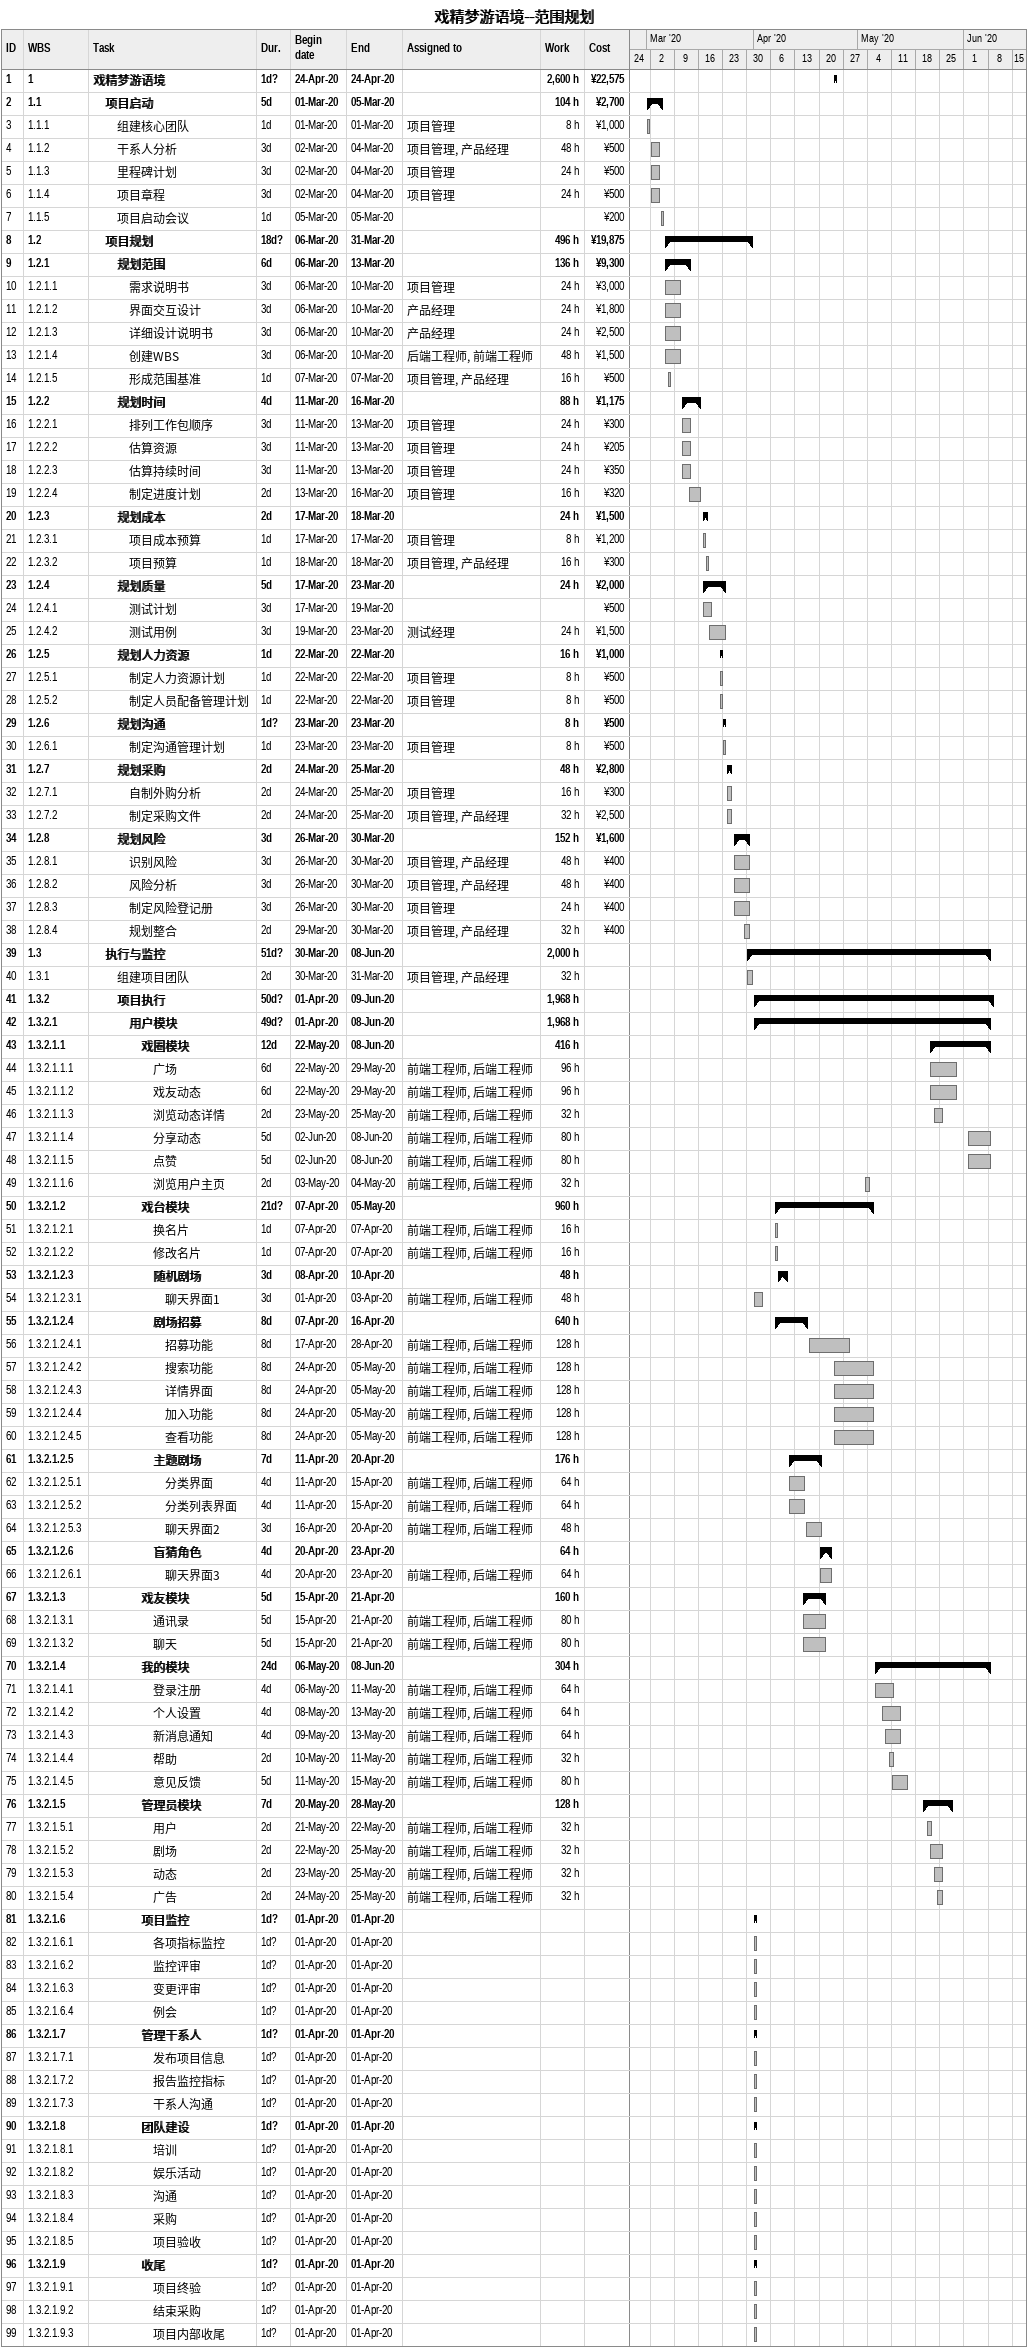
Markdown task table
戏精梦游语境--范围规划

| ID | WBS | Task | Duration | Start | Finish | Resources | Work (h) | Cost (¥) |
|---|---|---|---|---|---|---|---|---|
| 1 | 1 | **戏精梦游语境** | 1d? | 2020-04-24 | 2020-04-24 |  | 2600 | 22575 |
| 2 | 1.1 | **项目启动** | 5d | 2020-03-01 | 2020-03-05 |  | 104 | 2700 |
| 3 | 1.1.1 | 组建核心团队 | 1d | 2020-03-01 | 2020-03-01 | 项目管理 | 8 | 1000 |
| 4 | 1.1.2 | 干系人分析 | 3d | 2020-03-02 | 2020-03-04 | 项目管理, 产品经理 | 48 | 500 |
| 5 | 1.1.3 | 里程碑计划 | 3d | 2020-03-02 | 2020-03-04 | 项目管理 | 24 | 500 |
| 6 | 1.1.4 | 项目章程 | 3d | 2020-03-02 | 2020-03-04 | 项目管理 | 24 | 500 |
| 7 | 1.1.5 | 项目启动会议 | 1d | 2020-03-05 | 2020-03-05 |  |  | 200 |
| 8 | 1.2 | **项目规划** | 18d? | 2020-03-06 | 2020-03-31 |  | 496 | 19875 |
| 9 | 1.2.1 | **规划范围** | 6d | 2020-03-06 | 2020-03-13 |  | 136 | 9300 |
| 10 | 1.2.1.1 | 需求说明书 | 3d | 2020-03-06 | 2020-03-10 | 项目管理 | 24 | 3000 |
| 11 | 1.2.1.2 | 界面交互设计 | 3d | 2020-03-06 | 2020-03-10 | 产品经理 | 24 | 1800 |
| 12 | 1.2.1.3 | 详细设计说明书 | 3d | 2020-03-06 | 2020-03-10 | 产品经理 | 24 | 2500 |
| 13 | 1.2.1.4 | 创建WBS | 3d | 2020-03-06 | 2020-03-10 | 后端工程师, 前端工程师 | 48 | 1500 |
| 14 | 1.2.1.5 | 形成范围基准 | 1d | 2020-03-07 | 2020-03-07 | 项目管理, 产品经理 | 16 | 500 |
| 15 | 1.2.2 | **规划时间** | 4d | 2020-03-11 | 2020-03-16 |  | 88 | 1175 |
| 16 | 1.2.2.1 | 排列工作包顺序 | 3d | 2020-03-11 | 2020-03-13 | 项目管理 | 24 | 300 |
| 17 | 1.2.2.2 | 估算资源 | 3d | 2020-03-11 | 2020-03-13 | 项目管理 | 24 | 205 |
| 18 | 1.2.2.3 | 估算持续时间 | 3d | 2020-03-11 | 2020-03-13 | 项目管理 | 24 | 350 |
| 19 | 1.2.2.4 | 制定进度计划 | 2d | 2020-03-13 | 2020-03-16 | 项目管理 | 16 | 320 |
| 20 | 1.2.3 | **规划成本** | 2d | 2020-03-17 | 2020-03-18 |  | 24 | 1500 |
| 21 | 1.2.3.1 | 项目成本预算 | 1d | 2020-03-17 | 2020-03-17 | 项目管理 | 8 | 1200 |
| 22 | 1.2.3.2 | 项目预算 | 1d | 2020-03-18 | 2020-03-18 | 项目管理, 产品经理 | 16 | 300 |
| 23 | 1.2.4 | **规划质量** | 5d | 2020-03-17 | 2020-03-23 |  | 24 | 2000 |
| 24 | 1.2.4.1 | 测试计划 | 3d | 2020-03-17 | 2020-03-19 |  |  | 500 |
| 25 | 1.2.4.2 | 测试用例 | 3d | 2020-03-19 | 2020-03-23 | 测试经理 | 24 | 1500 |
| 26 | 1.2.5 | **规划人力资源** | 1d | 2020-03-22 | 2020-03-22 |  | 16 | 1000 |
| 27 | 1.2.5.1 | 制定人力资源计划 | 1d | 2020-03-22 | 2020-03-22 | 项目管理 | 8 | 500 |
| 28 | 1.2.5.2 | 制定人员配备管理计划 | 1d | 2020-03-22 | 2020-03-22 | 项目管理 | 8 | 500 |
| 29 | 1.2.6 | **规划沟通** | 1d? | 2020-03-23 | 2020-03-23 |  | 8 | 500 |
| 30 | 1.2.6.1 | 制定沟通管理计划 | 1d | 2020-03-23 | 2020-03-23 | 项目管理 | 8 | 500 |
| 31 | 1.2.7 | **规划采购** | 2d | 2020-03-24 | 2020-03-25 |  | 48 | 2800 |
| 32 | 1.2.7.1 | 自制外购分析 | 2d | 2020-03-24 | 2020-03-25 | 项目管理 | 16 | 300 |
| 33 | 1.2.7.2 | 制定采购文件 | 2d | 2020-03-24 | 2020-03-25 | 项目管理, 产品经理 | 32 | 2500 |
| 34 | 1.2.8 | **规划风险** | 3d | 2020-03-26 | 2020-03-30 |  | 152 | 1600 |
| 35 | 1.2.8.1 | 识别风险 | 3d | 2020-03-26 | 2020-03-30 | 项目管理, 产品经理 | 48 | 400 |
| 36 | 1.2.8.2 | 风险分析 | 3d | 2020-03-26 | 2020-03-30 | 项目管理, 产品经理 | 48 | 400 |
| 37 | 1.2.8.3 | 制定风险登记册 | 3d | 2020-03-26 | 2020-03-30 | 项目管理 | 24 | 400 |
| 38 | 1.2.8.4 | 规划整合 | 2d | 2020-03-29 | 2020-03-30 | 项目管理, 产品经理 | 32 | 400 |
| 39 | 1.3 | **执行与监控** | 51d? | 2020-03-30 | 2020-06-08 |  | 2000 |  |
| 40 | 1.3.1 | 组建项目团队 | 2d | 2020-03-30 | 2020-03-31 | 项目管理, 产品经理 | 32 |  |
| 41 | 1.3.2 | **项目执行** | 50d? | 2020-04-01 | 2020-06-09 |  | 1968 |  |
| 42 | 1.3.2.1 | **用户模块** | 49d? | 2020-04-01 | 2020-06-08 |  | 1968 |  |
| 43 | 1.3.2.1.1 | **戏圈模块** | 12d | 2020-05-22 | 2020-06-08 |  | 416 |  |
| 44 | 1.3.2.1.1.1 | 广场 | 6d | 2020-05-22 | 2020-05-29 | 前端工程师, 后端工程师 | 96 |  |
| 45 | 1.3.2.1.1.2 | 戏友动态 | 6d | 2020-05-22 | 2020-05-29 | 前端工程师, 后端工程师 | 96 |  |
| 46 | 1.3.2.1.1.3 | 浏览动态详情 | 2d | 2020-05-23 | 2020-05-25 | 前端工程师, 后端工程师 | 32 |  |
| 47 | 1.3.2.1.1.4 | 分享动态 | 5d | 2020-06-02 | 2020-06-08 | 前端工程师, 后端工程师 | 80 |  |
| 48 | 1.3.2.1.1.5 | 点赞 | 5d | 2020-06-02 | 2020-06-08 | 前端工程师, 后端工程师 | 80 |  |
| 49 | 1.3.2.1.1.6 | 浏览用户主页 | 2d | 2020-05-03 | 2020-05-04 | 前端工程师, 后端工程师 | 32 |  |
| 50 | 1.3.2.1.2 | **戏台模块** | 21d? | 2020-04-07 | 2020-05-05 |  | 960 |  |
| 51 | 1.3.2.1.2.1 | 换名片 | 1d | 2020-04-07 | 2020-04-07 | 前端工程师, 后端工程师 | 16 |  |
| 52 | 1.3.2.1.2.2 | 修改名片 | 1d | 2020-04-07 | 2020-04-07 | 前端工程师, 后端工程师 | 16 |  |
| 53 | 1.3.2.1.2.3 | **随机剧场** | 3d | 2020-04-08 | 2020-04-10 |  | 48 |  |
| 54 | 1.3.2.1.2.3.1 | 聊天界面1 | 3d | 2020-04-01 | 2020-04-03 | 前端工程师, 后端工程师 | 48 |  |
| 55 | 1.3.2.1.2.4 | **剧场招募** | 8d | 2020-04-07 | 2020-04-16 |  | 640 |  |
| 56 | 1.3.2.1.2.4.1 | 招募功能 | 8d | 2020-04-17 | 2020-04-28 | 前端工程师, 后端工程师 | 128 |  |
| 57 | 1.3.2.1.2.4.2 | 搜索功能 | 8d | 2020-04-24 | 2020-05-05 | 前端工程师, 后端工程师 | 128 |  |
| 58 | 1.3.2.1.2.4.3 | 详情界面 | 8d | 2020-04-24 | 2020-05-05 | 前端工程师, 后端工程师 | 128 |  |
| 59 | 1.3.2.1.2.4.4 | 加入功能 | 8d | 2020-04-24 | 2020-05-05 | 前端工程师, 后端工程师 | 128 |  |
| 60 | 1.3.2.1.2.4.5 | 查看功能 | 8d | 2020-04-24 | 2020-05-05 | 前端工程师, 后端工程师 | 128 |  |
| 61 | 1.3.2.1.2.5 | **主题剧场** | 7d | 2020-04-11 | 2020-04-20 |  | 176 |  |
| 62 | 1.3.2.1.2.5.1 | 分类界面 | 4d | 2020-04-11 | 2020-04-15 | 前端工程师, 后端工程师 | 64 |  |
| 63 | 1.3.2.1.2.5.2 | 分类列表界面 | 4d | 2020-04-11 | 2020-04-15 | 前端工程师, 后端工程师 | 64 |  |
| 64 | 1.3.2.1.2.5.3 | 聊天界面2 | 3d | 2020-04-16 | 2020-04-20 | 前端工程师, 后端工程师 | 48 |  |
| 65 | 1.3.2.1.2.6 | **盲猜角色** | 4d | 2020-04-20 | 2020-04-23 |  | 64 |  |
| 66 | 1.3.2.1.2.6.1 | 聊天界面3 | 4d | 2020-04-20 | 2020-04-23 | 前端工程师, 后端工程师 | 64 |  |
| 67 | 1.3.2.1.3 | **戏友模块** | 5d | 2020-04-15 | 2020-04-21 |  | 160 |  |
| 68 | 1.3.2.1.3.1 | 通讯录 | 5d | 2020-04-15 | 2020-04-21 | 前端工程师, 后端工程师 | 80 |  |
| 69 | 1.3.2.1.3.2 | 聊天 | 5d | 2020-04-15 | 2020-04-21 | 前端工程师, 后端工程师 | 80 |  |
| 70 | 1.3.2.1.4 | **我的模块** | 24d | 2020-05-06 | 2020-06-08 |  | 304 |  |
| 71 | 1.3.2.1.4.1 | 登录注册 | 4d | 2020-05-06 | 2020-05-11 | 前端工程师, 后端工程师 | 64 |  |
| 72 | 1.3.2.1.4.2 | 个人设置 | 4d | 2020-05-08 | 2020-05-13 | 前端工程师, 后端工程师 | 64 |  |
| 73 | 1.3.2.1.4.3 | 新消息通知 | 4d | 2020-05-09 | 2020-05-13 | 前端工程师, 后端工程师 | 64 |  |
| 74 | 1.3.2.1.4.4 | 帮助 | 2d | 2020-05-10 | 2020-05-11 | 前端工程师, 后端工程师 | 32 |  |
| 75 | 1.3.2.1.4.5 | 意见反馈 | 5d | 2020-05-11 | 2020-05-15 | 前端工程师, 后端工程师 | 80 |  |
| 76 | 1.3.2.1.5 | **管理员模块** | 7d | 2020-05-20 | 2020-05-28 |  | 128 |  |
| 77 | 1.3.2.1.5.1 | 用户 | 2d | 2020-05-21 | 2020-05-22 | 前端工程师, 后端工程师 | 32 |  |
| 78 | 1.3.2.1.5.2 | 剧场 | 2d | 2020-05-22 | 2020-05-25 | 前端工程师, 后端工程师 | 32 |  |
| 79 | 1.3.2.1.5.3 | 动态 | 2d | 2020-05-23 | 2020-05-25 | 前端工程师, 后端工程师 | 32 |  |
| 80 | 1.3.2.1.5.4 | 广告 | 2d | 2020-05-24 | 2020-05-25 | 前端工程师, 后端工程师 | 32 |  |
| 81 | 1.3.2.1.6 | **项目监控** | 1d? | 2020-04-01 | 2020-04-01 |  |  |  |
| 82 | 1.3.2.1.6.1 | 各项指标监控 | 1d? | 2020-04-01 | 2020-04-01 |  |  |  |
| 83 | 1.3.2.1.6.2 | 监控评审 | 1d? | 2020-04-01 | 2020-04-01 |  |  |  |
| 84 | 1.3.2.1.6.3 | 变更评审 | 1d? | 2020-04-01 | 2020-04-01 |  |  |  |
| 85 | 1.3.2.1.6.4 | 例会 | 1d? | 2020-04-01 | 2020-04-01 |  |  |  |
| 86 | 1.3.2.1.7 | **管理干系人** | 1d? | 2020-04-01 | 2020-04-01 |  |  |  |
| 87 | 1.3.2.1.7.1 | 发布项目信息 | 1d? | 2020-04-01 | 2020-04-01 |  |  |  |
| 88 | 1.3.2.1.7.2 | 报告监控指标 | 1d? | 2020-04-01 | 2020-04-01 |  |  |  |
| 89 | 1.3.2.1.7.3 | 干系人沟通 | 1d? | 2020-04-01 | 2020-04-01 |  |  |  |
| 90 | 1.3.2.1.8 | **团队建设** | 1d? | 2020-04-01 | 2020-04-01 |  |  |  |
| 91 | 1.3.2.1.8.1 | 培训 | 1d? | 2020-04-01 | 2020-04-01 |  |  |  |
| 92 | 1.3.2.1.8.2 | 娱乐活动 | 1d? | 2020-04-01 | 2020-04-01 |  |  |  |
| 93 | 1.3.2.1.8.3 | 沟通 | 1d? | 2020-04-01 | 2020-04-01 |  |  |  |
| 94 | 1.3.2.1.8.4 | 采购 | 1d? | 2020-04-01 | 2020-04-01 |  |  |  |
| 95 | 1.3.2.1.8.5 | 项目验收 | 1d? | 2020-04-01 | 2020-04-01 |  |  |  |
| 96 | 1.3.2.1.9 | **收尾** | 1d? | 2020-04-01 | 2020-04-01 |  |  |  |
| 97 | 1.3.2.1.9.1 | 项目终验 | 1d? | 2020-04-01 | 2020-04-01 |  |  |  |
| 98 | 1.3.2.1.9.2 | 结束采购 | 1d? | 2020-04-01 | 2020-04-01 |  |  |  |
| 99 | 1.3.2.1.9.3 | 项目内部收尾 | 1d? | 2020-04-01 | 2020-04-01 |  |  |  |
